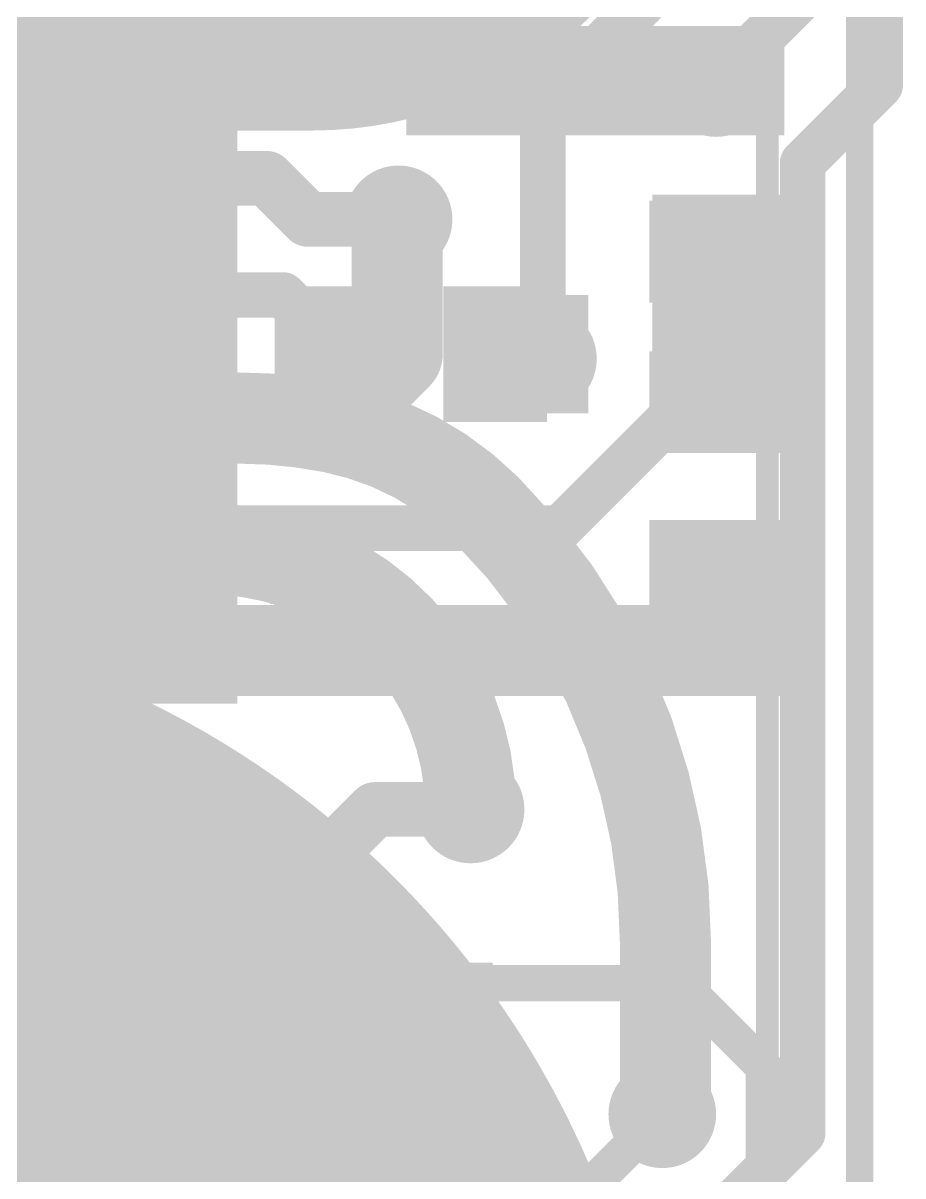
# Model space of a CAD drawing. Header units: millimetres. Extents: x -11.1 to 1.7, y -2.1 to 29.2.
# Drawn here: x -3.18 to 1.73, y 5.53 to 11.95 of the extents above; entities that cross this region are included whole.
import ezdxf

# ---------------------------------------------------------------- set-up
doc = ezdxf.new("R2010")
doc.units = ezdxf.units.MM
for name, color, linetype in [('BottomLayer', 5, 'Continuous'), ('BottomPaste', 16, 'Continuous'), ('BottomSolder', 6, 'Continuous'), ('TopLayer', 1, 'Continuous'), ('TopOverlay', 2, 'Continuous'), ('TopPaste', 8, 'Continuous'), ('TopSolder', 216, 'Continuous'), ('ViaHoleLayer', 16, 'Continuous')]:
    doc.layers.add(name, color=color, linetype=linetype)

# ---------------------------------------------------------------- blocks, each defined once
blk = doc.blocks.new('S______B______0402_B_8')
at = {"layer": 'BottomLayer'}
for points in [[(-0.2412999999999999, 0.3174999999999999), (-0.2413000000000001, -0.3175), (-0.6985, -0.3174999999999999), (-0.6985, 0.3175)], [(0.6985, 0.3174999999999999), (0.6985, -0.3175), (0.2412999999999999, -0.3174999999999999), (0.2413000000000001, 0.3175)]]:
    blk.add_hatch(color=5, dxfattribs=at).paths.add_polyline_path(points)
at = {"layer": 'BottomPaste'}
for points in [[(-0.2412999999999999, 0.3174999999999999), (-0.2413000000000001, -0.3175), (-0.6985, -0.3174999999999999), (-0.6985, 0.3175)], [(0.6985, 0.3174999999999999), (0.6985, -0.3175), (0.2412999999999999, -0.3174999999999999), (0.2413000000000001, 0.3175)]]:
    blk.add_hatch(color=16, dxfattribs=at).paths.add_polyline_path(points)
at = {"layer": 'BottomSolder'}
for points in [[(-0.1862988399999999, 0.3725011599999999), (-0.18629884, -0.3725011600000001), (-0.75350116, -0.3725011599999999), (-0.75350116, 0.3725011600000001)], [(0.75350116, 0.3725011599999999), (0.75350116, -0.3725011600000001), (0.1862988399999999, -0.3725011599999999), (0.18629884, 0.3725011600000001)]]:
    blk.add_hatch(color=6, dxfattribs=at).paths.add_polyline_path(points)
blk = doc.blocks.new('RES_0402_B_12')
at = {"layer": 'BottomLayer'}
for points in [[(-0.2413, 0.3175), (-0.2412999999999999, -0.3175), (-0.6985, -0.3175), (-0.6985, 0.3175)], [(0.6985, 0.3175), (0.6985, -0.3175), (0.2413, -0.3175), (0.2412999999999999, 0.3175)]]:
    blk.add_hatch(color=5, dxfattribs=at).paths.add_polyline_path(points)
at = {"layer": 'BottomPaste'}
for points in [[(-0.2413, 0.3175), (-0.2412999999999999, -0.3175), (-0.6985, -0.3175), (-0.6985, 0.3175)], [(0.6985, 0.3175), (0.6985, -0.3175), (0.2413, -0.3175), (0.2412999999999999, 0.3175)]]:
    blk.add_hatch(color=16, dxfattribs=at).paths.add_polyline_path(points)
at = {"layer": 'BottomSolder'}
for points in [[(-0.18629884, 0.37250116), (-0.1862988399999999, -0.37250116), (-0.75350116, -0.37250116), (-0.75350116, 0.37250116)], [(0.75350116, 0.37250116), (0.75350116, -0.37250116), (0.18629884, -0.37250116), (0.1862988399999999, 0.37250116)]]:
    blk.add_hatch(color=6, dxfattribs=at).paths.add_polyline_path(points)
blk = doc.blocks.new('CAP_0402_B_24')
at = {"layer": 'BottomLayer'}
for points in [[(-0.2412999999999999, 0.3174999999999999), (-0.2413000000000001, -0.3175), (-0.6985, -0.3174999999999999), (-0.6985, 0.3175)], [(0.6985, 0.3174999999999999), (0.6985, -0.3175), (0.2412999999999999, -0.3174999999999999), (0.2413000000000001, 0.3175)]]:
    blk.add_hatch(color=5, dxfattribs=at).paths.add_polyline_path(points)
at = {"layer": 'BottomPaste'}
for points in [[(-0.2412999999999999, 0.3174999999999999), (-0.2413000000000001, -0.3175), (-0.6985, -0.3174999999999999), (-0.6985, 0.3175)], [(0.6985, 0.3174999999999999), (0.6985, -0.3175), (0.2412999999999999, -0.3174999999999999), (0.2413000000000001, 0.3175)]]:
    blk.add_hatch(color=16, dxfattribs=at).paths.add_polyline_path(points)
at = {"layer": 'BottomSolder'}
for points in [[(-0.1813001199999999, 0.3774998799999999), (-0.1813001200000001, -0.3774998800000001), (-0.7584998799999999, -0.3774998799999999), (-0.7584998799999999, 0.3774998800000001)], [(0.7584998799999999, 0.3774998799999999), (0.7584998799999999, -0.3774998800000001), (0.1813001199999999, -0.3774998799999999), (0.1813001200000001, 0.3774998800000001)]]:
    blk.add_hatch(color=6, dxfattribs=at).paths.add_polyline_path(points)
blk = doc.blocks.new('14_TSSOP_B_25')
at = {"layer": 'BottomLayer'}
for points in [[(-3.299998479999999, 2.17499819), (-2.24999804, 2.17499819), (-2.24999804, 1.72499909), (-3.299998479999999, 1.72499909)], [(2.25000058, 2.17499819), (3.300001019999999, 2.17499819), (3.300001019999999, 1.72499909), (2.25000058, 1.72499909)], [(-3.299998479999999, 1.52499949), (-2.24999804, 1.52499949), (-2.24999804, 1.07500039), (-3.299998479999999, 1.07500039)], [(2.25000058, 1.52499695), (3.300001019999999, 1.52499695), (3.300001019999999, 1.07499785), (2.25000058, 1.07499785)], [(-3.299998479999999, 0.87499825), (-2.24999804, 0.87499825), (-2.24999804, 0.42499915), (-3.299998479999999, 0.42499915)], [(2.25000058, 0.87499825), (3.300001019999999, 0.87499825), (3.300001019999999, 0.42499915), (2.25000058, 0.42499915)], [(-3.299998479999999, 0.22499955), (-2.24999804, 0.22499955), (-2.24999804, -0.22499955), (-3.299998479999999, -0.22499955)], [(2.25000058, 0.22499701), (3.300001019999999, 0.22499701), (3.300001019999999, -0.22500209), (2.25000058, -0.22500209)], [(-3.299998479999999, -0.42500169), (-2.24999804, -0.42500169), (-2.24999804, -0.8750007900000001), (-3.299998479999999, -0.8750007900000001)], [(2.25000058, -0.42500169), (3.300001019999999, -0.42500169), (3.300001019999999, -0.8750007900000001), (2.25000058, -0.8750007900000001)], [(-3.299998479999999, -1.07500039), (-2.24999804, -1.07500039), (-2.24999804, -1.52499949), (-3.299998479999999, -1.52499949)], [(2.25000058, -1.07500293), (3.300001019999999, -1.07500293), (3.300001019999999, -1.52500203), (2.25000058, -1.52500203)], [(-3.299998479999999, -1.72500163), (-2.24999804, -1.72500163), (-2.24999804, -2.17500073), (-3.299998479999999, -2.17500073)], [(2.25000058, -1.72500163), (3.300001019999999, -1.72500163), (3.300001019999999, -2.17500073), (2.25000058, -2.17500073)]]:
    blk.add_hatch(color=5, dxfattribs=at).paths.add_polyline_path(points)
at = {"layer": 'BottomPaste'}
for points in [[(-3.299998479999999, 2.17499819), (-2.24999804, 2.17499819), (-2.24999804, 1.72499909), (-3.299998479999999, 1.72499909)], [(2.25000058, 2.17499819), (3.300001019999999, 2.17499819), (3.300001019999999, 1.72499909), (2.25000058, 1.72499909)], [(-3.299998479999999, 1.52499949), (-2.24999804, 1.52499949), (-2.24999804, 1.07500039), (-3.299998479999999, 1.07500039)], [(2.25000058, 1.52499695), (3.300001019999999, 1.52499695), (3.300001019999999, 1.07499785), (2.25000058, 1.07499785)], [(-3.299998479999999, 0.87499825), (-2.24999804, 0.87499825), (-2.24999804, 0.42499915), (-3.299998479999999, 0.42499915)], [(2.25000058, 0.87499825), (3.300001019999999, 0.87499825), (3.300001019999999, 0.42499915), (2.25000058, 0.42499915)], [(-3.299998479999999, 0.22499955), (-2.24999804, 0.22499955), (-2.24999804, -0.22499955), (-3.299998479999999, -0.22499955)], [(2.25000058, 0.22499701), (3.300001019999999, 0.22499701), (3.300001019999999, -0.22500209), (2.25000058, -0.22500209)], [(-3.299998479999999, -0.42500169), (-2.24999804, -0.42500169), (-2.24999804, -0.8750007900000001), (-3.299998479999999, -0.8750007900000001)], [(2.25000058, -0.42500169), (3.300001019999999, -0.42500169), (3.300001019999999, -0.8750007900000001), (2.25000058, -0.8750007900000001)], [(-3.299998479999999, -1.07500039), (-2.24999804, -1.07500039), (-2.24999804, -1.52499949), (-3.299998479999999, -1.52499949)], [(2.25000058, -1.07500293), (3.300001019999999, -1.07500293), (3.300001019999999, -1.52500203), (2.25000058, -1.52500203)], [(-3.299998479999999, -1.72500163), (-2.24999804, -1.72500163), (-2.24999804, -2.17500073), (-3.299998479999999, -2.17500073)], [(2.25000058, -1.72500163), (3.300001019999999, -1.72500163), (3.300001019999999, -2.17500073), (2.25000058, -2.17500073)]]:
    blk.add_hatch(color=16, dxfattribs=at).paths.add_polyline_path(points)
at = {"layer": 'BottomSolder'}
for points in [[(-3.40159848, 2.27659819), (-2.14839804, 2.27659819), (-2.14839804, 1.62339909), (-3.40159848, 1.62339909)], [(2.14840058, 2.27659819), (3.40160102, 2.27659819), (3.40160102, 1.62339909), (2.14840058, 1.62339909)], [(-3.40159848, 1.62659949), (-2.14839804, 1.62659949), (-2.14839804, 0.9734003899999999), (-3.40159848, 0.9734003899999999)], [(2.14840058, 1.62659695), (3.40160102, 1.62659695), (3.40160102, 0.97339785), (2.14840058, 0.97339785)], [(-3.40159848, 0.9765982499999999), (-2.14839804, 0.9765982499999999), (-2.14839804, 0.32339915), (-3.40159848, 0.32339915)], [(2.14840058, 0.9765982499999999), (3.40160102, 0.9765982499999999), (3.40160102, 0.32339915), (2.14840058, 0.32339915)], [(-3.40159848, 0.32659955), (-2.14839804, 0.32659955), (-2.14839804, -0.32659955), (-3.40159848, -0.32659955)], [(2.14840058, 0.32659701), (3.40160102, 0.32659701), (3.40160102, -0.32660209), (2.14840058, -0.32660209)], [(-3.40159848, -0.32340169), (-2.14839804, -0.32340169), (-2.14839804, -0.9766007899999999), (-3.40159848, -0.9766007899999999)], [(2.14840058, -0.32340169), (3.40160102, -0.32340169), (3.40160102, -0.9766007899999999), (2.14840058, -0.9766007899999999)], [(-3.40159848, -0.9734003899999999), (-2.14839804, -0.9734003899999999), (-2.14839804, -1.62659949), (-3.40159848, -1.62659949)], [(2.14840058, -0.97340293), (3.40160102, -0.97340293), (3.40160102, -1.62660203), (2.14840058, -1.62660203)], [(-3.40159848, -1.62340163), (-2.14839804, -1.62340163), (-2.14839804, -2.27660073), (-3.40159848, -2.27660073)], [(2.14840058, -1.62340163), (3.40160102, -1.62340163), (3.40160102, -2.27660073), (2.14840058, -2.27660073)]]:
    blk.add_hatch(color=6, dxfattribs=at).paths.add_polyline_path(points)
blk = doc.blocks.new('R__0402_B_28')
at = {"layer": 'BottomLayer'}
for points in [[(-0.2412999999999999, 0.3174999999999999), (-0.2413000000000001, -0.3175), (-0.6985, -0.3174999999999999), (-0.6985, 0.3175)], [(0.6985, 0.3174999999999999), (0.6985, -0.3175), (0.2412999999999999, -0.3174999999999999), (0.2413000000000001, 0.3175)]]:
    blk.add_hatch(color=5, dxfattribs=at).paths.add_polyline_path(points)
at = {"layer": 'BottomPaste'}
for points in [[(-0.2412999999999999, 0.3174999999999999), (-0.2413000000000001, -0.3175), (-0.6985, -0.3174999999999999), (-0.6985, 0.3175)], [(0.6985, 0.3174999999999999), (0.6985, -0.3175), (0.2412999999999999, -0.3174999999999999), (0.2413000000000001, 0.3175)]]:
    blk.add_hatch(color=16, dxfattribs=at).paths.add_polyline_path(points)
at = {"layer": 'BottomSolder'}
for points in [[(-0.1396999999999999, 0.4190999999999999), (-0.1397000000000001, -0.4191000000000001), (-0.8000999999999999, -0.4190999999999999), (-0.8000999999999999, 0.4191000000000001)], [(0.8000999999999999, 0.4190999999999999), (0.8000999999999999, -0.4191000000000001), (0.1396999999999999, -0.4190999999999999), (0.1397000000000001, 0.4191000000000001)]]:
    blk.add_hatch(color=6, dxfattribs=at).paths.add_polyline_path(points)
blk = doc.blocks.new('RES_0402_B_30')
at = {"layer": 'BottomLayer'}
for points in [[(-0.2413, 0.3175), (-0.2412999999999999, -0.3175), (-0.6985, -0.3175), (-0.6985, 0.3175)], [(0.6985, 0.3175), (0.6985, -0.3175), (0.2413, -0.3175), (0.2412999999999999, 0.3175)]]:
    blk.add_hatch(color=5, dxfattribs=at).paths.add_polyline_path(points)
at = {"layer": 'BottomPaste'}
for points in [[(-0.2413, 0.3175), (-0.2412999999999999, -0.3175), (-0.6985, -0.3175), (-0.6985, 0.3175)], [(0.6985, 0.3175), (0.6985, -0.3175), (0.2413, -0.3175), (0.2412999999999999, 0.3175)]]:
    blk.add_hatch(color=16, dxfattribs=at).paths.add_polyline_path(points)
at = {"layer": 'BottomSolder'}
for points in [[(-0.18629884, 0.37250116), (-0.1862988399999999, -0.37250116), (-0.75350116, -0.37250116), (-0.75350116, 0.37250116)], [(0.75350116, 0.37250116), (0.75350116, -0.37250116), (0.18629884, -0.37250116), (0.1862988399999999, 0.37250116)]]:
    blk.add_hatch(color=6, dxfattribs=at).paths.add_polyline_path(points)
blk = doc.blocks.new('RES_0402_B_33')
at = {"layer": 'BottomLayer'}
for points in [[(-0.2413, 0.3175), (-0.2412999999999999, -0.3175), (-0.6985, -0.3175), (-0.6985, 0.3175)], [(0.6985, 0.3175), (0.6985, -0.3175), (0.2413, -0.3175), (0.2412999999999999, 0.3175)]]:
    blk.add_hatch(color=5, dxfattribs=at).paths.add_polyline_path(points)
at = {"layer": 'BottomPaste'}
for points in [[(-0.2413, 0.3175), (-0.2412999999999999, -0.3175), (-0.6985, -0.3175), (-0.6985, 0.3175)], [(0.6985, 0.3175), (0.6985, -0.3175), (0.2413, -0.3175), (0.2412999999999999, 0.3175)]]:
    blk.add_hatch(color=16, dxfattribs=at).paths.add_polyline_path(points)
at = {"layer": 'BottomSolder'}
for points in [[(-0.18629884, 0.37250116), (-0.1862988399999999, -0.37250116), (-0.75350116, -0.37250116), (-0.75350116, 0.37250116)], [(0.75350116, 0.37250116), (0.75350116, -0.37250116), (0.18629884, -0.37250116), (0.1862988399999999, 0.37250116)]]:
    blk.add_hatch(color=6, dxfattribs=at).paths.add_polyline_path(points)
blk = doc.blocks.new('SEMG_SENSOR_38')
at = {"layer": 'TopLayer'}
h = blk.add_hatch(color=1, dxfattribs=at)
edge = h.paths.add_edge_path()
edge.add_arc((-3.14997338, -0.0128143), 2.09999834, 90, 270)
edge.add_line((-3.14997338, -2.11281264), (3.150029259999999, -2.11281264))
edge.add_arc((3.15002926, -0.0128143), 2.09999834, 270, 450)
edge.add_line((3.15002926, 2.08718404), (-3.14997338, 2.08718404))
h = blk.add_hatch(color=1, dxfattribs=at)
edge = h.paths.add_edge_path()
edge.add_arc((-2.794e-05, -9.987183479999999), 5.00000016, 0, 360)
at = {"layer": 'TopPaste'}
h = blk.add_hatch(color=8, dxfattribs=at)
edge = h.paths.add_edge_path()
edge.add_arc((-3.14997338, -0.0128143), 2.09999834, 90, 270)
edge.add_line((-3.14997338, -2.11281264), (3.150029259999999, -2.11281264))
edge.add_arc((3.15002926, -0.0128143), 2.09999834, 270, 450)
edge.add_line((3.15002926, 2.08718404), (-3.14997338, 2.08718404))
h = blk.add_hatch(color=8, dxfattribs=at)
edge = h.paths.add_edge_path()
edge.add_arc((-2.794e-05, -9.987183479999999), 5.00000016, 0, 360)
at = {"layer": 'TopSolder'}
h = blk.add_hatch(color=216, dxfattribs=at)
edge = h.paths.add_edge_path()
edge.add_arc((-3.14997338, -0.0128143), 2.20159834, 90, 270)
edge.add_line((-3.14997338, -2.21441264), (3.150029259999999, -2.21441264))
edge.add_arc((3.15002926, -0.0128143), 2.20159834, 270, 450)
edge.add_line((3.15002926, 2.18878404), (-3.14997338, 2.18878404))
h = blk.add_hatch(color=216, dxfattribs=at)
edge = h.paths.add_edge_path()
edge.add_arc((-2.794e-05, -9.987183479999999), 5.10160016, 0, 360)
at = {"layer": 'TopOverlay', "const_width": 0.127}
blk.add_lwpolyline([(5.683262699999999, -10.96579468), (5.683262699999999, 10.96562958)], dxfattribs=at)

msp = doc.modelspace()

# ---------------------------------------------------------------- hatches: boundary and pattern name
at = {"layer": 'BottomLayer'}
for points in [[(-1.0414, 11.3284), (1.0668, 11.3284), (1.0668, 11.938), (-1.0414, 11.938)], [(0.3302, 9.5758), (1.0414, 9.5758), (1.0414, 10.9982), (0.3302, 10.9982)], [(-0.8128, 9.779), (-0.0254, 9.779), (-0.0254, 10.4394), (-0.8128, 10.4394)], [(0.3302, 8.2042), (1.0668, 8.2042), (1.0668, 9.1694), (0.3302, 9.1694)], [(-3.17210186, 6.9088), (-2.56540254, 6.9088), (-2.56540254, 8.71439964), (-3.17210186, 8.71439964)], [(-3.1496, 8.2042), (1.0668, 8.2042), (1.0668, 8.712200000000001), (-3.1496, 8.712200000000001)], [(-1.4224, 5.6769), (-0.5588, 5.6769), (-0.5588, 6.7183), (-1.4224, 6.7183)]]:
    msp.add_hatch(color=5, dxfattribs=at).paths.add_polyline_path(points)
h = msp.add_hatch(color=5, dxfattribs=at)
edge = h.paths.add_edge_path()
edge.add_arc((0.6863054599999999, 11.6205), 0.2999994, 0, 360)
h = msp.add_hatch(color=5, dxfattribs=at)
edge = h.paths.add_edge_path()
edge.add_arc((-1.08388658, 10.8606717), 0.2999994, 0, 360)
h = msp.add_hatch(color=5, dxfattribs=at)
edge = h.paths.add_edge_path()
edge.add_arc((-0.2794, 10.0838), 0.2999994, 0, 360)
h = msp.add_hatch(color=5, dxfattribs=at)
edge = h.paths.add_edge_path()
edge.add_arc((-0.6825614999999999, 7.5724385), 0.2999994, 0, 360)
h = msp.add_hatch(color=5, dxfattribs=at)
edge = h.paths.add_edge_path()
edge.add_arc((0.38592506, 5.8739405), 0.2999994, 0, 360)
at = {"layer": 'TopLayer'}
h = msp.add_hatch(color=1, dxfattribs=at)
edge = h.paths.add_edge_path()
edge.add_arc((0.6863054599999999, 11.6205), 0.2999994, 0, 360)
h = msp.add_hatch(color=1, dxfattribs=at)
edge = h.paths.add_edge_path()
edge.add_arc((-1.08388658, 10.8606717), 0.2999994, 0, 360)
h = msp.add_hatch(color=1, dxfattribs=at)
edge = h.paths.add_edge_path()
edge.add_arc((-0.2794, 10.0838), 0.2999994, 0, 360)
h = msp.add_hatch(color=1, dxfattribs=at)
edge = h.paths.add_edge_path()
edge.add_arc((-0.6825614999999999, 7.5724385), 0.2999994, 0, 360)
h = msp.add_hatch(color=1, dxfattribs=at)
edge = h.paths.add_edge_path()
edge.add_arc((0.38592506, 5.8739405), 0.2999994, 0, 360)
at = {"layer": 'ViaHoleLayer'}
h = msp.add_hatch(color=16, dxfattribs=at)
edge = h.paths.add_edge_path()
edge.add_arc((0.6863054599999999, 11.6205), 0.1499997, 0, 360)
h = msp.add_hatch(color=16, dxfattribs=at)
edge = h.paths.add_edge_path()
edge.add_arc((-1.08388658, 10.8606717), 0.1499997, 0, 360)
h = msp.add_hatch(color=16, dxfattribs=at)
edge = h.paths.add_edge_path()
edge.add_arc((-0.2794, 10.0838), 0.1499997, 0, 360)
h = msp.add_hatch(color=16, dxfattribs=at)
edge = h.paths.add_edge_path()
edge.add_arc((-0.6825614999999999, 7.5724385), 0.1499997, 0, 360)
h = msp.add_hatch(color=16, dxfattribs=at)
edge = h.paths.add_edge_path()
edge.add_arc((0.38592506, 5.8739405), 0.1499997, 0, 360)

# ---------------------------------------------------------------- linework, layer by layer
at = {"layer": 'BottomLayer'}
for points, const_width in [([(1.48640546, 1.71500546), (1.48640546, 24.39494994)], 0.1524), ([(-1.68099994, 11.73939994), (-0.68379848, 12.7366014)], 0.254), ([(-2.60929882, 11.73939994), (-2.5842976, 11.73939994)], 0.254), ([(-2.5842976, 11.73939994), (-1.68099994, 11.73939994)], 0.254), ([(-2.5842976, 11.73939994), (-2.5819989, 11.73710124)], 0.254), ([(-3.3083119, 11.17120194), (-2.6660983, 11.17120194)], 0.254), ([(-2.6660983, 11.17120194), (-2.5842976, 11.08940124)], 0.254), ([(-2.60929882, 11.08940124), (-2.5842976, 11.08940124)], 0.3048), ([(-2.5842976, 11.08940124), (-1.81840124, 11.08940124)], 0.3048), ([(-1.81840124, 11.08940124), (-1.5896717, 10.8606717)], 0.3048), ([(-1.5896717, 10.8606717), (-1.08388912, 10.8606717)], 0.3048), ([(-3.5003994, 10.4853994), (-2.65529822, 10.4853994)], 0.254), ([(-2.60929882, 10.4394), (-1.7272, 10.4394)], 0.254), ([(-2.65529822, 10.4853994), (-2.60929882, 10.4394)], 0.1524), ([(-1.7272, 10.4394), (-1.5748, 10.287)], 0.254), ([(-1.5748, 10.287), (-1.5367, 10.287)], 0.254), ([(0.5847054599999999, 9.7409), (0.6863054599999999, 9.8425)], 0.254), ([(-3.6928933, 9.7894013), (-2.60929882, 9.7894013)], 0.254), ([(-0.18382996, 9.13940006), (0.4176699799999999, 9.7409)], 0.254), ([(0.4176699799999999, 9.7409), (0.5847054599999999, 9.7409)], 0.254), ([(-2.60929882, 9.13940006), (-0.18382996, 9.13940006)], 0.254), ([(-2.84429708, 8.331199999999999), (-2.68609572, 8.489401359999999)], 0.254), ([(-2.68609572, 8.489401359999999), (-2.60929882, 8.489401359999999)], 0.254), ([(-2.84429708, 7.264399999999999), (-2.84429708, 8.331199999999999)], 0.254), ([(-2.0955, 6.6929), (-1.2159615, 7.5724385)], 0.3048), ([(-1.2159615, 7.5724385), (-0.6825614999999999, 7.5724385)], 0.3048), ([(-2.0955, 6.019799999999999), (-2.0955, 6.6929)], 0.3048), ([(-1.0668, 6.604), (0.4853000199999999, 6.604)], 0.2032), ([(0.4853000199999999, 6.604), (0.95163894, 6.13766108)], 0.2032), ([(-1.1557, 6.019799999999999), (-1.1557, 6.389377619999999)], 0.2032), ([(0.95163894, 4.7195994), (0.95163894, 6.13766108)], 0.2032), ([(-1.5748, 3.91321544), (0.38592506, 5.8739405)], 0.2032)]:
    msp.add_lwpolyline(points, dxfattribs=dict(at, const_width=const_width))
for points, const_width in [([(-2.67279882, 11.73939994, 1), (-2.54579882, 11.73939994, 1)], 0.127), ([(-2.6477976, 11.73939994, 1), (-2.5207976, 11.73939994, 1)], 0.127), ([(-2.6477976, 11.73939994, 1), (-2.5207976, 11.73939994, 1)], 0.127), ([(-2.6477976, 11.73939994, 1), (-2.5207976, 11.73939994, 1)], 0.127), ([(-2.6454989, 11.73710124, 1), (-2.5184989, 11.73710124, 1)], 0.127), ([(-1.74449994, 11.73939994, 1), (-1.61749994, 11.73939994, 1)], 0.127), ([(-1.74449994, 11.73939994, 1), (-1.61749994, 11.73939994, 1)], 0.127), ([(-2.7295983, 11.17120194, 1), (-2.6025983, 11.17120194, 1)], 0.127), ([(-2.7295983, 11.17120194, 1), (-2.6025983, 11.17120194, 1)], 0.127), ([(-2.68549882, 11.08940124, 1), (-2.53309882, 11.08940124, 1)], 0.1524), ([(-2.6604976, 11.08940124, 1), (-2.5080976, 11.08940124, 1)], 0.1524), ([(-2.6604976, 11.08940124, 1), (-2.5080976, 11.08940124, 1)], 0.1524), ([(-2.6477976, 11.08940124, 1), (-2.5207976, 11.08940124, 1)], 0.127), ([(-1.89460124, 11.08940124, 1), (-1.74220124, 11.08940124, 1)], 0.1524), ([(-1.89460124, 11.08940124, 1), (-1.74220124, 11.08940124, 1)], 0.1524), ([(-1.6658717, 10.8606717, 1), (-1.5134717, 10.8606717, 1)], 0.1524), ([(-1.6658717, 10.8606717, 1), (-1.5134717, 10.8606717, 1)], 0.1524), ([(-1.16008912, 10.8606717, 1), (-1.00768912, 10.8606717, 1)], 0.1524), ([(-2.71879822, 10.4853994, 1), (-2.59179822, 10.4853994, 1)], 0.127), ([(-2.67279882, 10.4394, 1), (-2.54579882, 10.4394, 1)], 0.127), ([(-2.69339822, 10.4853994, 1), (-2.61719822, 10.4853994, 1)], 0.0762), ([(-1.7907, 10.4394, 1), (-1.6637, 10.4394, 1)], 0.127), ([(-1.7907, 10.4394, 1), (-1.6637, 10.4394, 1)], 0.127), ([(-2.64739882, 10.4394, 1), (-2.57119882, 10.4394, 1)], 0.0762), ([(-1.6383, 10.287, 1), (-1.5113, 10.287, 1)], 0.127), ([(-1.6383, 10.287, 1), (-1.5113, 10.287, 1)], 0.127), ([(-1.6002, 10.287, 1), (-1.4732, 10.287, 1)], 0.127), ([(0.62280546, 9.8425, 1), (0.74980546, 9.8425, 1)], 0.127), ([(-2.67279882, 9.7894013, 1), (-2.54579882, 9.7894013, 1)], 0.127), ([(0.35416998, 9.7409, 1), (0.48116998, 9.7409, 1)], 0.127), ([(0.35416998, 9.7409, 1), (0.48116998, 9.7409, 1)], 0.127), ([(0.52120546, 9.7409, 1), (0.64820546, 9.7409, 1)], 0.127), ([(0.52120546, 9.7409, 1), (0.64820546, 9.7409, 1)], 0.127), ([(-2.67279882, 9.13940006, 1), (-2.54579882, 9.13940006, 1)], 0.127), ([(-0.24732996, 9.13940006, 1), (-0.12032996, 9.13940006, 1)], 0.127), ([(-0.24732996, 9.13940006, 1), (-0.12032996, 9.13940006, 1)], 0.127), ([(-2.74959572, 8.489401359999999, 1), (-2.62259572, 8.489401359999999, 1)], 0.127), ([(-2.74959572, 8.489401359999999, 1), (-2.62259572, 8.489401359999999, 1)], 0.127), ([(-2.67279882, 8.489401359999999, 1), (-2.54579882, 8.489401359999999, 1)], 0.127), ([(-2.90779708, 8.331199999999999, 1), (-2.78079708, 8.331199999999999, 1)], 0.127), ([(-2.90779708, 8.331199999999999, 1), (-2.78079708, 8.331199999999999, 1)], 0.127), ([(-1.2921615, 7.5724385, 1), (-1.1397615, 7.5724385, 1)], 0.1524), ([(-1.2921615, 7.5724385, 1), (-1.1397615, 7.5724385, 1)], 0.1524), ([(-0.7587615, 7.5724385, 1), (-0.6063615, 7.5724385, 1)], 0.1524), ([(-2.90779708, 7.264399999999999, 1), (-2.78079708, 7.264399999999999, 1)], 0.127), ([(-2.1717, 6.6929, 1), (-2.0193, 6.6929, 1)], 0.1524), ([(-2.1717, 6.6929, 1), (-2.0193, 6.6929, 1)], 0.1524), ([(-1.1176, 6.604, 1), (-1.016, 6.604, 1)], 0.1016), ([(-1.1176, 6.604, 1), (-1.016, 6.604, 1)], 0.1016), ([(0.43450002, 6.604, 1), (0.53610002, 6.604, 1)], 0.1016), ([(0.43450002, 6.604, 1), (0.53610002, 6.604, 1)], 0.1016), ([(-1.2065, 6.389377619999999, 1), (-1.1049, 6.389377619999999, 1)], 0.1016), ([(-1.2065, 6.389377619999999, 1), (-1.1049, 6.389377619999999, 1)], 0.1016), ([(0.90083894, 6.13766108, 1), (1.00243894, 6.13766108, 1)], 0.1016), ([(0.90083894, 6.13766108, 1), (1.00243894, 6.13766108, 1)], 0.1016), ([(-2.1717, 6.019799999999999, 1), (-2.0193, 6.019799999999999, 1)], 0.1524), ([(-1.2065, 6.019799999999999, 1), (-1.1049, 6.019799999999999, 1)], 0.1016), ([(0.33512506, 5.8739405, 1), (0.43672506, 5.8739405, 1)], 0.1016)]:
    msp.add_lwpolyline(points, format="xyb", close=True, dxfattribs=dict(at, const_width=const_width))
at = {"layer": 'BottomLayer', "const_width": 0.2032}
msp.add_lwpolyline([(-1.1557, 6.389377619999999, -0.1989119397549555), (-1.0668, 6.604)], format="xyb", dxfattribs=at)
at = {"layer": 'TopLayer'}
for points, const_width in [([(1.6002, 11.6078), (1.6002, 17.6276)], 0.254), ([(-0.2794, 11.5062), (0.76720192, 12.55280192)], 0.254), ([(0.6863054599999999, 11.6205), (1.1938, 12.12799454)], 0.254), ([(1.1684, 11.176), (1.6002, 11.6078)], 0.254), ([(-0.2794, 10.0838), (-0.2794, 11.5062)], 0.254), ([(1.1684, 5.768512719999999), (1.1684, 11.176)], 0.254), ([(-1.0917682, 10.85279008), (-1.08388658, 10.8606717)], 0.508), ([(-1.0917682, 10.1096318), (-1.0917682, 10.85279008)], 0.508), ([(-1.44417542, 9.757224579999999), (-1.0917682, 10.1096318)], 0.508), ([(-4.01319746, 9.7536), (-2.03302362, 9.7536)], 0.508), ([(-3.81000254, 9.021800599999999), (-2.19672916, 9.021800599999999)], 0.508), ([(0.4035247199999999, 6.83155606), (0.4035272599999999, 5.8915427)], 0.508), ([(0.38592506, 5.8739405), (0.4035272599999999, 5.8915427)], 0.508), ([(0.40855138, 5.0086641), (1.1684, 5.768512719999999)], 0.254)]:
    msp.add_lwpolyline(points, dxfattribs=dict(at, const_width=const_width))
for points, const_width in [([(0.62280546, 11.6205, 1), (0.74980546, 11.6205, 1)], 0.127), ([(1.5367, 11.6078, 1), (1.6637, 11.6078, 1)], 0.127), ([(1.5367, 11.6078, 1), (1.6637, 11.6078, 1)], 0.127), ([(-0.3429, 11.5062, 1), (-0.2159, 11.5062, 1)], 0.127), ([(-0.3429, 11.5062, 1), (-0.2159, 11.5062, 1)], 0.127), ([(1.1049, 11.176, 1), (1.2319, 11.176, 1)], 0.127), ([(1.1049, 11.176, 1), (1.2319, 11.176, 1)], 0.127), ([(-1.21088658, 10.8606717, 1), (-0.95688658, 10.8606717, 1)], 0.254), ([(-1.2187682, 10.85279008, 1), (-0.9647682, 10.85279008, 1)], 0.254), ([(-1.2187682, 10.85279008, 1), (-0.9647682, 10.85279008, 1)], 0.254), ([(-1.2187682, 10.1096318, 1), (-0.9647682, 10.1096318, 1)], 0.254), ([(-1.2187682, 10.1096318, 1), (-0.9647682, 10.1096318, 1)], 0.254), ([(-0.3429, 10.0838, 1), (-0.2159, 10.0838, 1)], 0.127), ([(-2.16002362, 9.7536, 1), (-1.90602362, 9.7536, 1)], 0.254), ([(-2.10414108, 9.7536, 1), (-1.85014108, 9.7536, 1)], 0.254), ([(-1.57117542, 9.757224579999999, 1), (-1.31717542, 9.757224579999999, 1)], 0.254), ([(-1.58203392, 9.7024063, 1), (-1.32803392, 9.7024063, 1)], 0.254), ([(-1.58202884, 9.70241138, 1), (-1.32802884, 9.70241138, 1)], 0.254), ([(-0.72433688, 9.24527996, 1), (-0.47033688, 9.24527996, 1)], 0.254), ([(-0.72433688, 9.24527996, 1), (-0.47033688, 9.24527996, 1)], 0.254), ([(-2.32372916, 9.021800599999999, 1), (-2.06972916, 9.021800599999999, 1)], 0.254), ([(-2.32372916, 9.021800599999999, 1), (-2.06972916, 9.021800599999999, 1)], 0.254), ([(-0.8095640399999999, 7.572441039999999, 1), (-0.5555640399999999, 7.572441039999999, 1)], 0.254), ([(0.27652472, 6.83155606, 1), (0.53052472, 6.83155606, 1)], 0.254), ([(0.27652726, 6.83155606, 1), (0.53052726, 6.83155606, 1)], 0.254), ([(0.25892506, 5.8739405, 1), (0.51292506, 5.8739405, 1)], 0.254), ([(0.27652726, 5.8915427, 1), (0.53052726, 5.8915427, 1)], 0.254), ([(0.27652726, 5.8915427, 1), (0.53052726, 5.8915427, 1)], 0.254), ([(1.1049, 5.768512719999999, 1), (1.2319, 5.768512719999999, 1)], 0.127), ([(1.1049, 5.768512719999999, 1), (1.2319, 5.768512719999999, 1)], 0.127)]:
    msp.add_lwpolyline(points, format="xyb", close=True, dxfattribs=dict(at, const_width=const_width))
at = {"layer": 'TopLayer', "const_width": 0.508}
for points in [[(-1.97714108, 9.7536, -0.04890308047018033), (-1.45502884, 9.70241138)], [(-1.45503392, 9.7024063, -0.1481774749611201), (-0.59733688, 9.24527996)], [(-0.59733688, 9.24527996, -0.1991064122783963), (0.4035272599999999, 6.83155606)], [(-2.19672916, 9.021800599999999, -0.4270801917544962), (-0.6825640399999999, 7.572441039999999)]]:
    msp.add_lwpolyline(points, format="xyb", dxfattribs=at)

# ---------------------------------------------------------------- block references
for name, p in [('SEMG_SENSOR_38', (-4.71142568, 13.57035132)), ('CAP_0402_B_24', (-1.016, 10.1092)), ('R__0402_B_28', (-3.31419708, 7.264399999999999)), ('S______B______0402_B_8', (-1.6256, 6.019799999999999))]:
    msp.add_blockref(name, p)
for name, p, rotation in [('RES_0402_B_12', (-0.635, 12.1158), 270), ('14_TSSOP_B_25', (-5.38429708, 10.4394), 180), ('RES_0402_B_33', (0.6863054599999999, 11.1506), 90), ('RES_0402_B_30', (0.6863054599999999, 9.372599999999998), 270)]:
    msp.add_blockref(name, p, dxfattribs=dict(rotation=rotation))

doc.saveas('drawing.dxf')
